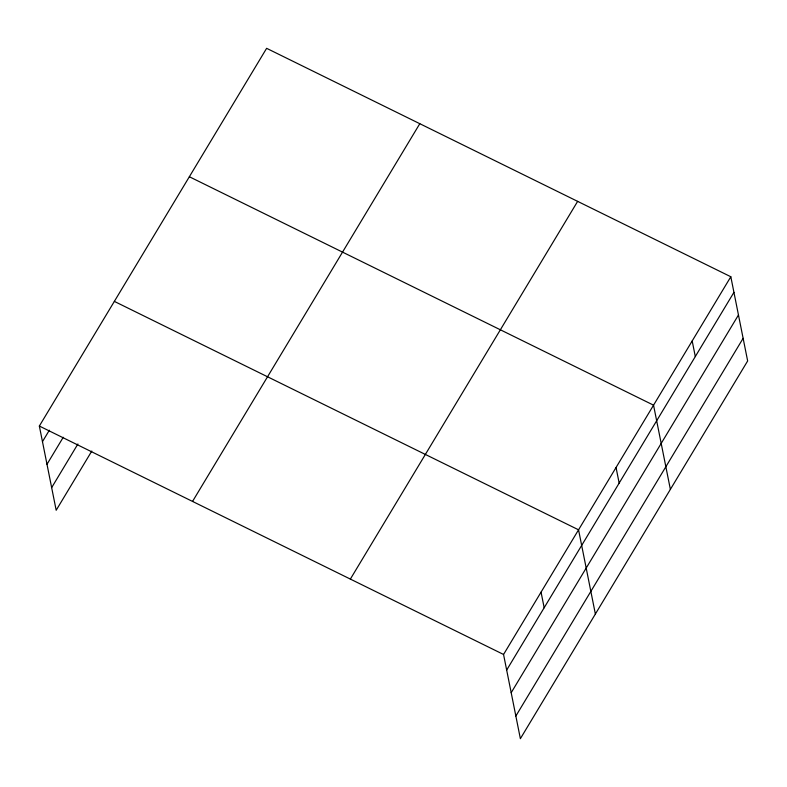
<?xml version="1.0" encoding="UTF-8"?>
<svg xmlns="http://www.w3.org/2000/svg" width="787" height="787" viewBox="0 0 787 787"><rect width="100%" height="100%" fill="white"/><g stroke="black" fill="none" stroke-linecap="round" stroke-linejoin="round"><path stroke-width="1.18" d="M91.804 451.049L56.182 510.251L39.35 426.042L266.626 48.322L730.818 276.749L747.65 360.958L520.374 738.678L503.552 654.469L730.818 276.749M42.468 441.645L49.345 430.223M46.994 464.291L63.245 437.277M51.657 487.615L77.903 443.986M192.54 501.417L419.805 123.697M350.363 579.084L577.638 201.364M506.671 670.071L733.937 292.351M511.186 692.717L738.462 314.997M515.849 716.042L743.125 338.321M189.352 176.741L653.544 405.167L670.376 489.386M114.351 301.391L578.553 529.818L595.375 614.037M39.35 426.042L503.552 654.469M692.186 340.958L695.305 356.56M616.044 467.498L619.162 483.1M541.053 592.139L544.171 607.751"/></g></svg>
